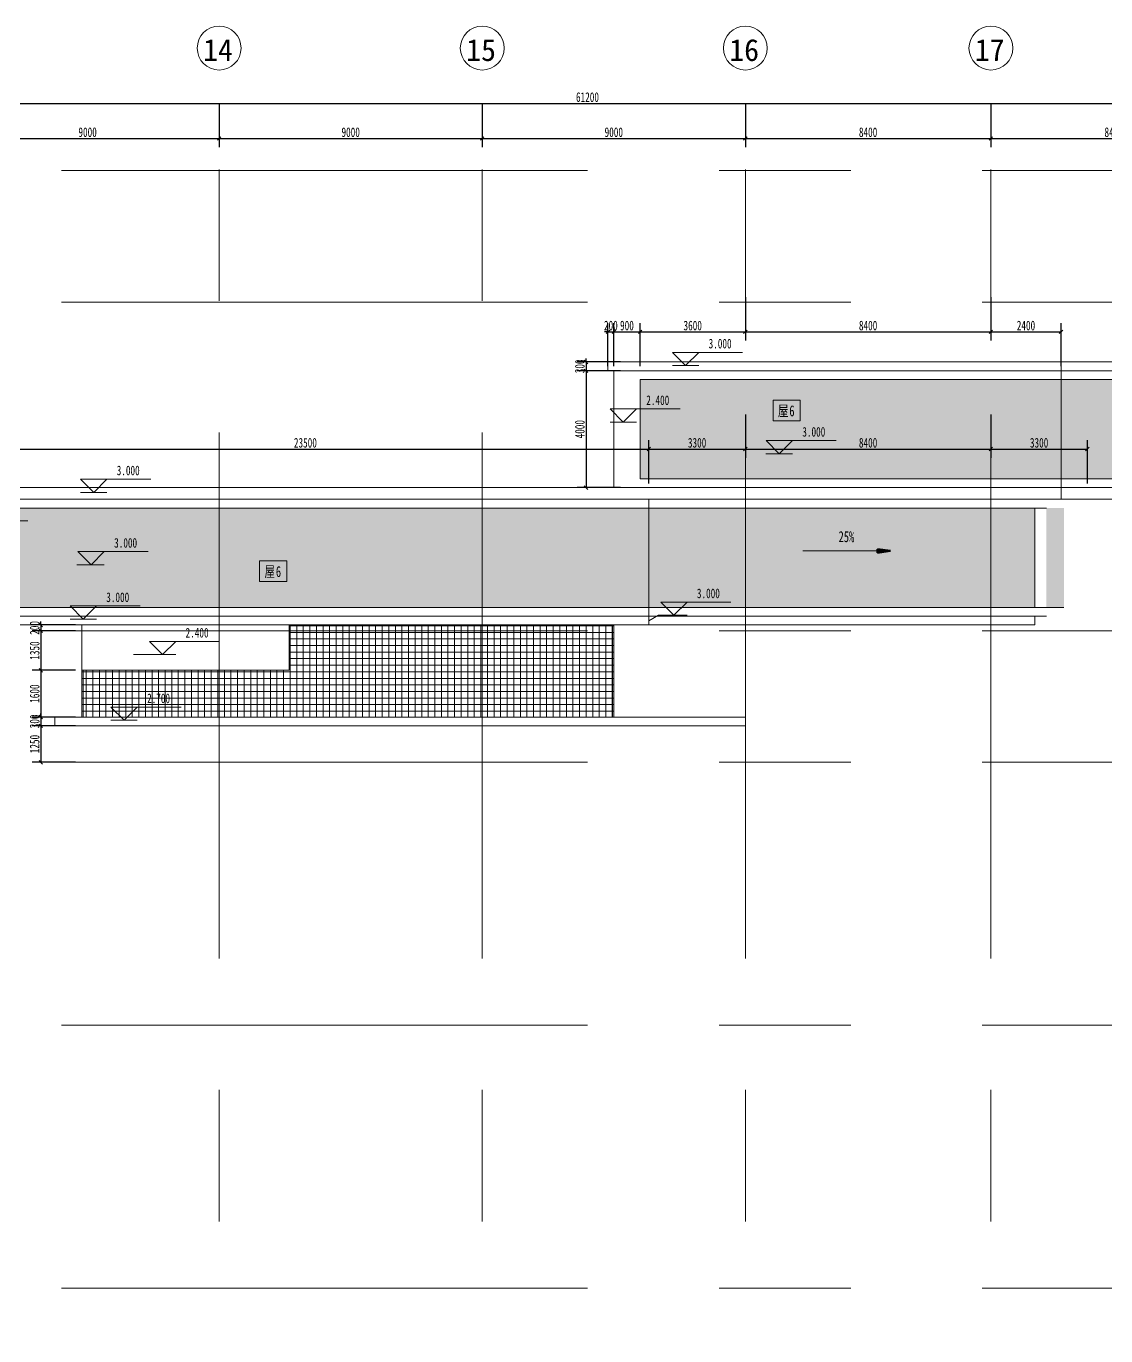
# Model space of a CAD drawing. Header units: millimetres. Extents: x 124696 to 347024, y 412631 to 564609.
# Drawn here: x 251071 to 288003, y 499725 to 544544 of the extents above; entities that cross this region are included whole.
import ezdxf

# ---------------------------------------------------------------- set-up
doc = ezdxf.new("R2010")
doc.units = ezdxf.units.MM
doc.header["$LTSCALE"] = 1500
doc.header["$MEASUREMENT"] = 0
doc.linetypes.add('二层平面图$0$轴网线_12_3_3_3 mm', pattern=[21, 12, -3, 3, -3])
doc.layers.add('0-建筑底图', color=7, linetype='Continuous')
for name, color, linetype, lineweight in [('二层平面图$0$A-ANNO-AXIS-TEXT', 7, 'Continuous', 15), ('二层平面图$0$A-ANNO-IDEN-LEVL', 3, 'Continuous', 15), ('二层平面图$0$A-DRAN-NOTE', 245, 'Continuous', 15), ('二层平面图$0$A-DRAN-NOTE-1', 245, 'Continuous', 50), ('二层平面图$0$A-LINE', 7, 'Continuous', 9), ('二层平面图$0$A-WALL', 7, 'Continuous', 9), ('二层平面图$0$A-WALL-CURT-PANEL', 8, 'Continuous', 9), ('二层平面图$0$A-WALL-CURT-PANEL-2', 7, 'Continuous', 9), ('二层平面图$0$A-WALL-CURT-STILE-2', 7, 'Continuous', 9), ('二层平面图$0$ANNO-DIMS', 3, 'Continuous', 15), ('二层平面图$0$ANNO-DOTE-1', 10, '二层平面图$0$轴网线_12_3_3_3 mm', 15), ('二层平面图$0$ANNO-TEXT', 7, 'Continuous', 15), ('二层平面图$0$ANNO-TEXT-1', 1, 'Continuous', 15), ('二层平面图$0$FLOR-3', 9, 'Continuous', 9), ('二层平面图$0$FLOR-PATT', 99, 'Continuous', 9), ('二层平面图$0$M-GRUD-RETN', 7, 'Continuous', 9)]:
    doc.layers.add(name, color=color, linetype=linetype, lineweight=lineweight)
doc.styles.add('二层平面图$0$黑体', font='simhei.ttf', dxfattribs={"width": 0.7, "height": 375})
doc.styles.add('二层平面图$0$黑体_3', font='simhei.ttf', dxfattribs={"height": 750})
doc.styles.add('二层平面图$0$黑体_5', font='simhei.ttf', dxfattribs={"width": 0.7, "height": 330})
doc.dimstyles.new('二层平面图$0$直线_2_2mm_黑体_引线_文字在上', dxfattribs={"dimscale": 304.8, "dimtxt": 412.811453, "dimasz": 0.393701, "dimexe": 0.984252, "dimexo": 0.0625, "dimgap": 0.147638, "dimtad": 1, "dimdec": 0, "dimzin": 0, "dimdsep": 46, "dimtxsty": '二层平面图$0$黑体_5', "dimblk1": '二层平面图$0$_Oblique', "dimblk2": '二层平面图$0$_Oblique', "dimsah": 1, "dimcen": 0.09, "dimazin": 0, "dimtfac": 1, "dimtdec": 4, "dimtix": 1, "dimtmove": 0, "dimatfit": 3, "dimfxl": 3.937008, "dimfxlon": 1, "dimtvp": 1, "dimtolj": 1, "dimtzin": 0, "dimarcsym": 2})
doc.dimstyles.new('二层平面图$0$直线_2_2mm_黑体_引线_文字在上_3', dxfattribs={"dimscale": 304.8, "dimtxt": 412.811453, "dimasz": 0.393701, "dimexe": 0.984252, "dimexo": 0.0625, "dimgap": 0.147638, "dimtad": 1, "dimdec": 0, "dimzin": 0, "dimdsep": 46, "dimtxsty": '二层平面图$0$黑体_5', "dimblk1": '二层平面图$0$_Oblique', "dimblk2": '二层平面图$0$_Oblique', "dimsah": 1, "dimcen": 0.09, "dimazin": 0, "dimtfac": 1, "dimtdec": 4, "dimtix": 1, "dimtmove": 0, "dimatfit": 3, "dimfxl": 3.937008, "dimfxlon": 1, "dimtvp": 1, "dimtolj": 1, "dimtzin": 0, "dimarcsym": 2})
pattern_1 = [(0, (0, 0), (0, 225), []), (90, (0, 0), (-225, 1e-14), [])]
pattern_2 = [(90, (0, 0), (-159.099, 159.099), [42.187, -276.011]), (45, (0, 0), (-159.09903, 159.09903), [42.188, -182.813]), (135, (0, 0), (-159.09903, -159.09903), [42.188, -182.813])]

# ---------------------------------------------------------------- blocks, each defined once
blk = doc.blocks.new('二层平面图$0$系统嵌板 - 金属格栅-12298799-104-2F')
at = {"layer": '二层平面图$0$A-WALL-CURT-PANEL'}
h = blk.add_hatch(dxfattribs=at)
h.set_pattern_fill('FP_130', color=256, style=0, pattern_type=2)
h.set_pattern_definition(pattern_1)
h.paths.add_polyline_path([(117400, 64550), (126000, 64550), (126000, 67700), (114900, 67700), (114900, 66150), (107800, 66150), (107800, 64550), (117380, 64550)])
h = blk.add_hatch(dxfattribs=at)
h.set_pattern_fill('FP_130', color=256, style=0, pattern_type=2)
h.set_pattern_definition(pattern_1)
h.paths.add_polyline_path([(117400, 64550), (126000, 64550), (126000, 67700), (114900, 67700), (114900, 66150), (107800, 66150), (107800, 64550), (117380, 64550)])
at = {"layer": '二层平面图$0$A-WALL-CURT-PANEL-2'}
for p, q in [((126000, 64550), (126000, 67700)), ((107800, 66150), (107800, 64550))]:
    blk.add_line(p, q, dxfattribs=at)
blk = doc.blocks.new('二层平面图$0$矩形竖梃 - 8 x 50 mm 蜂窝铝板幕墙开缝-12082149-104-2F')
at = {"layer": '二层平面图$0$A-WALL-CURT-STILE-2'}
for p, q in [((125950, 66800), (125950, 67700)), ((126000, 67700), (126000, 66800))]:
    blk.add_line(p, q, dxfattribs=at)
blk = doc.blocks.new('二层平面图$0$矩形竖梃 - 8 x 50 mm 蜂窝铝板幕墙开缝-V668-104-2F')
at = {"layer": '二层平面图$0$A-WALL-CURT-STILE-2'}
for p, q in [((125950, 64550), (125950, 65675)), ((126000, 65675), (126000, 64550))]:
    blk.add_line(p, q, dxfattribs=at)
blk = doc.blocks.new('二层平面图$0$矩形竖梃 - 8 x 50 mm 蜂窝铝板幕墙开缝-V669-104-2F')
at = {"layer": '二层平面图$0$A-WALL-CURT-STILE-2'}
for p, q in [((125950, 65675), (125950, 66800)), ((126000, 66800), (126000, 65675))]:
    blk.add_line(p, q, dxfattribs=at)
blk = doc.blocks.new('二层平面图$0$矩形竖梃 - 8 x 50 mm 蜂窝铝板幕墙开缝-12082491-104-2F')
at = {"layer": '二层平面图$0$A-WALL-CURT-STILE-2'}
for p, q in [((107800, 65675), (107800, 66150)), ((107850, 66150), (107850, 65675))]:
    blk.add_line(p, q, dxfattribs=at)
blk = doc.blocks.new('二层平面图$0$矩形竖梃 - 8 x 50 mm 蜂窝铝板幕墙开缝-V670-104-2F')
at = {"layer": '二层平面图$0$A-WALL-CURT-STILE-2'}
for p, q in [((107800, 64550), (107800, 65675)), ((107850, 65675), (107850, 64550))]:
    blk.add_line(p, q, dxfattribs=at)
blk = doc.blocks.new('二层平面图$0$轴网 - 10mm圆_主轴号-315064-104-2F')
at = {"layer": '二层平面图$0$A-ANNO-AXIS-TEXT'}
blk.add_circle((0, 0), 5, dxfattribs=at)
blk = doc.blocks.new('二层平面图$0$_Oblique')
at = {"color": 0, "linetype": 'ByBlock', "lineweight": -2}
blk.add_line((-0.5, -0.5), (0.5, 0.5), dxfattribs=at)
blk = doc.blocks.new('*D2314')
at = {"layer": '二层平面图$0$ANNO-DIMS', "color": 0, "lineweight": -2, "transparency": 16777216}
for p, q in [((103700, 72542), (103700, 74022)), ((127200, 72542), (127200, 74022)), ((103700, 73722), (127200, 73722))]:
    blk.add_line(p, q, dxfattribs=at)
at = {"layer": '二层平面图$0$ANNO-DIMS', "color": 0, "lineweight": -2, "transparency": 16777216, "xscale": 120, "yscale": 120, "zscale": 120, "rotation": 180}
blk.add_blockref('二层平面图$0$_Oblique', (103700, 73722), dxfattribs=at)
at = {"layer": '二层平面图$0$ANNO-DIMS', "color": 0, "lineweight": -2, "transparency": 16777216, "xscale": 120, "yscale": 120, "zscale": 120}
blk.add_blockref('二层平面图$0$_Oblique', (127200, 73722), dxfattribs=at)
at = {"layer": '二层平面图$0$ANNO-DIMS', "color": 0, "transparency": 16777216, "insert": (115450, 73934), "char_height": 330, "width": 1008.03, "attachment_point": 5, "style": '二层平面图$0$黑体_5'}
blk.add_mtext('\\A1;23500', dxfattribs=at)
blk = doc.blocks.new('*D2315')
at = {"layer": '二层平面图$0$ANNO-DIMS', "color": 0, "lineweight": -2, "transparency": 16777216}
for p, q in [((130500, 74903), (130500, 73422)), ((127200, 72542), (127200, 74022)), ((127200, 73722), (130500, 73722))]:
    blk.add_line(p, q, dxfattribs=at)
at = {"layer": '二层平面图$0$ANNO-DIMS', "color": 0, "lineweight": -2, "transparency": 16777216, "xscale": 120, "yscale": 120, "zscale": 120, "rotation": 180}
blk.add_blockref('二层平面图$0$_Oblique', (127200, 73722), dxfattribs=at)
at = {"layer": '二层平面图$0$ANNO-DIMS', "color": 0, "lineweight": -2, "transparency": 16777216, "xscale": 120, "yscale": 120, "zscale": 120}
blk.add_blockref('二层平面图$0$_Oblique', (130500, 73722), dxfattribs=at)
at = {"layer": '二层平面图$0$ANNO-DIMS', "color": 0, "transparency": 16777216, "insert": (128850, 73934), "char_height": 330, "width": 806.42, "attachment_point": 5, "style": '二层平面图$0$黑体_5'}
blk.add_mtext('\\A1;3300', dxfattribs=at)
blk = doc.blocks.new('*D2322')
at = {"layer": '二层平面图$0$ANNO-DIMS', "color": 0, "lineweight": -2, "transparency": 16777216}
for p, q in [((130500, 74903), (130500, 73422)), ((138900, 74903), (138900, 73422)), ((130500, 73722), (138900, 73722))]:
    blk.add_line(p, q, dxfattribs=at)
at = {"layer": '二层平面图$0$ANNO-DIMS', "color": 0, "lineweight": -2, "transparency": 16777216, "xscale": 120, "yscale": 120, "zscale": 120, "rotation": 180}
blk.add_blockref('二层平面图$0$_Oblique', (130500, 73722), dxfattribs=at)
at = {"layer": '二层平面图$0$ANNO-DIMS', "color": 0, "lineweight": -2, "transparency": 16777216, "xscale": 120, "yscale": 120, "zscale": 120}
blk.add_blockref('二层平面图$0$_Oblique', (138900, 73722), dxfattribs=at)
at = {"layer": '二层平面图$0$ANNO-DIMS', "color": 0, "transparency": 16777216, "insert": (134700, 73934), "char_height": 330, "width": 806.42, "attachment_point": 5, "style": '二层平面图$0$黑体_5'}
blk.add_mtext('\\A1;8400', dxfattribs=at)
blk = doc.blocks.new('*D2323')
at = {"layer": '二层平面图$0$ANNO-DIMS', "color": 0, "lineweight": -2, "transparency": 16777216}
for p, q in [((138900, 74903), (138900, 73422)), ((142200, 72542), (142200, 74022)), ((138900, 73722), (142200, 73722))]:
    blk.add_line(p, q, dxfattribs=at)
at = {"layer": '二层平面图$0$ANNO-DIMS', "color": 0, "lineweight": -2, "transparency": 16777216, "xscale": 120, "yscale": 120, "zscale": 120, "rotation": 180}
blk.add_blockref('二层平面图$0$_Oblique', (138900, 73722), dxfattribs=at)
at = {"layer": '二层平面图$0$ANNO-DIMS', "color": 0, "lineweight": -2, "transparency": 16777216, "xscale": 120, "yscale": 120, "zscale": 120}
blk.add_blockref('二层平面图$0$_Oblique', (142200, 73722), dxfattribs=at)
at = {"layer": '二层平面图$0$ANNO-DIMS', "color": 0, "transparency": 16777216, "insert": (140550, 73934), "char_height": 330, "width": 806.42, "attachment_point": 5, "style": '二层平面图$0$黑体_5'}
blk.add_mtext('\\A1;3300', dxfattribs=at)
blk = doc.blocks.new('*D2324')
at = {"layer": '二层平面图$0$ANNO-DIMS', "color": 0, "lineweight": -2, "transparency": 16777216}
for p, q in [((125800, 76553), (125800, 78034)), ((126000, 76553), (126000, 78034)), ((125800, 77734), (125680, 77734)), ((125800, 77734), (126000, 77734)), ((126000, 77734), (126120, 77734))]:
    blk.add_line(p, q, dxfattribs=at)
at = {"layer": '二层平面图$0$ANNO-DIMS', "color": 0, "lineweight": -2, "transparency": 16777216, "xscale": 120, "yscale": 120, "zscale": 120}
blk.add_blockref('二层平面图$0$_Oblique', (125800, 77734), dxfattribs=at)
at = {"layer": '二层平面图$0$ANNO-DIMS', "color": 0, "lineweight": -2, "transparency": 16777216, "xscale": 120, "yscale": 120, "zscale": 120, "rotation": 180}
blk.add_blockref('二层平面图$0$_Oblique', (126000, 77734), dxfattribs=at)
at = {"layer": '二层平面图$0$ANNO-DIMS', "color": 0, "transparency": 16777216, "insert": (125900, 77946), "char_height": 330, "width": 604.82, "attachment_point": 5, "style": '二层平面图$0$黑体_5'}
blk.add_mtext('\\A1;200', dxfattribs=at)
blk = doc.blocks.new('*D2325')
at = {"layer": '二层平面图$0$ANNO-DIMS', "color": 0, "lineweight": -2, "transparency": 16777216}
for p, q in [((126000, 76553), (126000, 78034)), ((126900, 76553), (126900, 78034)), ((126000, 77734), (126900, 77734))]:
    blk.add_line(p, q, dxfattribs=at)
at = {"layer": '二层平面图$0$ANNO-DIMS', "color": 0, "lineweight": -2, "transparency": 16777216, "xscale": 120, "yscale": 120, "zscale": 120, "rotation": 180}
blk.add_blockref('二层平面图$0$_Oblique', (126000, 77734), dxfattribs=at)
at = {"layer": '二层平面图$0$ANNO-DIMS', "color": 0, "lineweight": -2, "transparency": 16777216, "xscale": 120, "yscale": 120, "zscale": 120}
blk.add_blockref('二层平面图$0$_Oblique', (126900, 77734), dxfattribs=at)
at = {"layer": '二层平面图$0$ANNO-DIMS', "color": 0, "transparency": 16777216, "insert": (126450, 77946), "char_height": 330, "width": 604.82, "attachment_point": 5, "style": '二层平面图$0$黑体_5'}
blk.add_mtext('\\A1;900', dxfattribs=at)
blk = doc.blocks.new('*D2326')
at = {"layer": '二层平面图$0$ANNO-DIMS', "color": 0, "lineweight": -2, "transparency": 16777216}
for p, q in [((130500, 78915), (130500, 77434)), ((126900, 76553), (126900, 78034)), ((126900, 77734), (130500, 77734))]:
    blk.add_line(p, q, dxfattribs=at)
at = {"layer": '二层平面图$0$ANNO-DIMS', "color": 0, "lineweight": -2, "transparency": 16777216, "xscale": 120, "yscale": 120, "zscale": 120, "rotation": 180}
blk.add_blockref('二层平面图$0$_Oblique', (126900, 77734), dxfattribs=at)
at = {"layer": '二层平面图$0$ANNO-DIMS', "color": 0, "lineweight": -2, "transparency": 16777216, "xscale": 120, "yscale": 120, "zscale": 120}
blk.add_blockref('二层平面图$0$_Oblique', (130500, 77734), dxfattribs=at)
at = {"layer": '二层平面图$0$ANNO-DIMS', "color": 0, "transparency": 16777216, "insert": (128700, 77946), "char_height": 330, "width": 806.42, "attachment_point": 5, "style": '二层平面图$0$黑体_5'}
blk.add_mtext('\\A1;3600', dxfattribs=at)
blk = doc.blocks.new('*D2327')
at = {"layer": '二层平面图$0$ANNO-DIMS', "color": 0, "lineweight": -2, "transparency": 16777216}
for p, q in [((130500, 78915), (130500, 77434)), ((138900, 78915), (138900, 77434)), ((130500, 77734), (138900, 77734))]:
    blk.add_line(p, q, dxfattribs=at)
at = {"layer": '二层平面图$0$ANNO-DIMS', "color": 0, "lineweight": -2, "transparency": 16777216, "xscale": 120, "yscale": 120, "zscale": 120, "rotation": 180}
blk.add_blockref('二层平面图$0$_Oblique', (130500, 77734), dxfattribs=at)
at = {"layer": '二层平面图$0$ANNO-DIMS', "color": 0, "lineweight": -2, "transparency": 16777216, "xscale": 120, "yscale": 120, "zscale": 120}
blk.add_blockref('二层平面图$0$_Oblique', (138900, 77734), dxfattribs=at)
at = {"layer": '二层平面图$0$ANNO-DIMS', "color": 0, "transparency": 16777216, "insert": (134700, 77946), "char_height": 330, "width": 806.42, "attachment_point": 5, "style": '二层平面图$0$黑体_5'}
blk.add_mtext('\\A1;8400', dxfattribs=at)
blk = doc.blocks.new('*D2328')
at = {"layer": '二层平面图$0$ANNO-DIMS', "color": 0, "lineweight": -2, "transparency": 16777216}
for p, q in [((138900, 78915), (138900, 77434)), ((141300, 76553), (141300, 78034)), ((138900, 77734), (141300, 77734))]:
    blk.add_line(p, q, dxfattribs=at)
at = {"layer": '二层平面图$0$ANNO-DIMS', "color": 0, "lineweight": -2, "transparency": 16777216, "xscale": 120, "yscale": 120, "zscale": 120, "rotation": 180}
blk.add_blockref('二层平面图$0$_Oblique', (138900, 77734), dxfattribs=at)
at = {"layer": '二层平面图$0$ANNO-DIMS', "color": 0, "lineweight": -2, "transparency": 16777216, "xscale": 120, "yscale": 120, "zscale": 120}
blk.add_blockref('二层平面图$0$_Oblique', (141300, 77734), dxfattribs=at)
at = {"layer": '二层平面图$0$ANNO-DIMS', "color": 0, "transparency": 16777216, "insert": (140100, 77946), "char_height": 330, "width": 806.42, "attachment_point": 5, "style": '二层平面图$0$黑体_5'}
blk.add_mtext('\\A1;2400', dxfattribs=at)
blk = doc.blocks.new('二层平面图$0$高程点 - 高程点符号-322107-104-2F')
at = {"layer": '二层平面图$0$A-ANNO-IDEN-LEVL'}
for p, q in [((-3, 3), (-13, 3)), ((-3, 3), (3, 3)), ((0, 0), (-3, 3)), ((0, 0), (3, 3)), ((-3, 0), (2.99, 0))]:
    blk.add_line(p, q, dxfattribs=at)
blk = doc.blocks.new('*D2680')
at = {"layer": '二层平面图$0$ANNO-DIMS', "color": 0, "lineweight": -2, "transparency": 16777216}
for p, q in [((103500, 85531), (103500, 84050)), ((112500, 85531), (112500, 84050)), ((103500, 84350), (112500, 84350))]:
    blk.add_line(p, q, dxfattribs=at)
at = {"layer": '二层平面图$0$ANNO-DIMS', "color": 0, "lineweight": -2, "transparency": 16777216, "xscale": 120, "yscale": 120, "zscale": 120, "rotation": 180}
blk.add_blockref('二层平面图$0$_Oblique', (103500, 84350), dxfattribs=at)
at = {"layer": '二层平面图$0$ANNO-DIMS', "color": 0, "lineweight": -2, "transparency": 16777216, "xscale": 120, "yscale": 120, "zscale": 120}
blk.add_blockref('二层平面图$0$_Oblique', (112500, 84350), dxfattribs=at)
at = {"layer": '二层平面图$0$ANNO-DIMS', "color": 0, "transparency": 16777216, "insert": (108000, 84562), "char_height": 330, "width": 806.42, "attachment_point": 5, "style": '二层平面图$0$黑体_5'}
blk.add_mtext('\\A1;9000', dxfattribs=at)
blk = doc.blocks.new('*D2681')
at = {"layer": '二层平面图$0$ANNO-DIMS', "color": 0, "lineweight": -2, "transparency": 16777216}
for p, q in [((112500, 85531), (112500, 84050)), ((121500, 85531), (121500, 84050)), ((112500, 84350), (121500, 84350))]:
    blk.add_line(p, q, dxfattribs=at)
at = {"layer": '二层平面图$0$ANNO-DIMS', "color": 0, "lineweight": -2, "transparency": 16777216, "xscale": 120, "yscale": 120, "zscale": 120, "rotation": 180}
blk.add_blockref('二层平面图$0$_Oblique', (112500, 84350), dxfattribs=at)
at = {"layer": '二层平面图$0$ANNO-DIMS', "color": 0, "lineweight": -2, "transparency": 16777216, "xscale": 120, "yscale": 120, "zscale": 120}
blk.add_blockref('二层平面图$0$_Oblique', (121500, 84350), dxfattribs=at)
at = {"layer": '二层平面图$0$ANNO-DIMS', "color": 0, "transparency": 16777216, "insert": (117000, 84562), "char_height": 330, "width": 806.42, "attachment_point": 5, "style": '二层平面图$0$黑体_5'}
blk.add_mtext('\\A1;9000', dxfattribs=at)
blk = doc.blocks.new('*D2682')
at = {"layer": '二层平面图$0$ANNO-DIMS', "color": 0, "lineweight": -2, "transparency": 16777216}
for p, q in [((121500, 85531), (121500, 84050)), ((130500, 85531), (130500, 84050)), ((121500, 84350), (130500, 84350))]:
    blk.add_line(p, q, dxfattribs=at)
at = {"layer": '二层平面图$0$ANNO-DIMS', "color": 0, "lineweight": -2, "transparency": 16777216, "xscale": 120, "yscale": 120, "zscale": 120, "rotation": 180}
blk.add_blockref('二层平面图$0$_Oblique', (121500, 84350), dxfattribs=at)
at = {"layer": '二层平面图$0$ANNO-DIMS', "color": 0, "lineweight": -2, "transparency": 16777216, "xscale": 120, "yscale": 120, "zscale": 120}
blk.add_blockref('二层平面图$0$_Oblique', (130500, 84350), dxfattribs=at)
at = {"layer": '二层平面图$0$ANNO-DIMS', "color": 0, "transparency": 16777216, "insert": (126000, 84562), "char_height": 330, "width": 806.42, "attachment_point": 5, "style": '二层平面图$0$黑体_5'}
blk.add_mtext('\\A1;9000', dxfattribs=at)
blk = doc.blocks.new('*D2683')
at = {"layer": '二层平面图$0$ANNO-DIMS', "color": 0, "lineweight": -2, "transparency": 16777216}
for p, q in [((130500, 85531), (130500, 84050)), ((138900, 85531), (138900, 84050)), ((130500, 84350), (138900, 84350))]:
    blk.add_line(p, q, dxfattribs=at)
at = {"layer": '二层平面图$0$ANNO-DIMS', "color": 0, "lineweight": -2, "transparency": 16777216, "xscale": 120, "yscale": 120, "zscale": 120, "rotation": 180}
blk.add_blockref('二层平面图$0$_Oblique', (130500, 84350), dxfattribs=at)
at = {"layer": '二层平面图$0$ANNO-DIMS', "color": 0, "lineweight": -2, "transparency": 16777216, "xscale": 120, "yscale": 120, "zscale": 120}
blk.add_blockref('二层平面图$0$_Oblique', (138900, 84350), dxfattribs=at)
at = {"layer": '二层平面图$0$ANNO-DIMS', "color": 0, "transparency": 16777216, "insert": (134700, 84562), "char_height": 330, "width": 806.42, "attachment_point": 5, "style": '二层平面图$0$黑体_5'}
blk.add_mtext('\\A1;8400', dxfattribs=at)
blk = doc.blocks.new('*D2684')
at = {"layer": '二层平面图$0$ANNO-DIMS', "color": 0, "lineweight": -2, "transparency": 16777216}
for p, q in [((138900, 85531), (138900, 84050)), ((147300, 85531), (147300, 84050)), ((138900, 84350), (147300, 84350))]:
    blk.add_line(p, q, dxfattribs=at)
at = {"layer": '二层平面图$0$ANNO-DIMS', "color": 0, "lineweight": -2, "transparency": 16777216, "xscale": 120, "yscale": 120, "zscale": 120, "rotation": 180}
blk.add_blockref('二层平面图$0$_Oblique', (138900, 84350), dxfattribs=at)
at = {"layer": '二层平面图$0$ANNO-DIMS', "color": 0, "lineweight": -2, "transparency": 16777216, "xscale": 120, "yscale": 120, "zscale": 120}
blk.add_blockref('二层平面图$0$_Oblique', (147300, 84350), dxfattribs=at)
at = {"layer": '二层平面图$0$ANNO-DIMS', "color": 0, "transparency": 16777216, "insert": (143100, 84562), "char_height": 330, "width": 806.42, "attachment_point": 5, "style": '二层平面图$0$黑体_5'}
blk.add_mtext('\\A1;8400', dxfattribs=at)
blk = doc.blocks.new('*D2686')
at = {"layer": '二层平面图$0$ANNO-DIMS', "color": 0, "lineweight": -2, "transparency": 16777216}
for p, q in [((94500, 86731), (94500, 85250)), ((155700, 86731), (155700, 85250)), ((94500, 85550), (155700, 85550))]:
    blk.add_line(p, q, dxfattribs=at)
at = {"layer": '二层平面图$0$ANNO-DIMS', "color": 0, "lineweight": -2, "transparency": 16777216, "xscale": 120, "yscale": 120, "zscale": 120, "rotation": 180}
blk.add_blockref('二层平面图$0$_Oblique', (94500, 85550), dxfattribs=at)
at = {"layer": '二层平面图$0$ANNO-DIMS', "color": 0, "lineweight": -2, "transparency": 16777216, "xscale": 120, "yscale": 120, "zscale": 120}
blk.add_blockref('二层平面图$0$_Oblique', (155700, 85550), dxfattribs=at)
at = {"layer": '二层平面图$0$ANNO-DIMS', "color": 0, "transparency": 16777216, "insert": (125100, 85762), "char_height": 330, "width": 1008.03, "attachment_point": 5, "style": '二层平面图$0$黑体_5'}
blk.add_mtext('\\A1;61200', dxfattribs=at)
blk = doc.blocks.new('*D2676')
at = {"layer": '二层平面图$0$ANNO-DIMS', "color": 0, "lineweight": -2, "transparency": 16777216}
for p, q in [((107583, 67700), (106102, 67700)), ((106402, 67700), (106402, 67820)), ((106402, 67700), (106402, 67500)), ((107583, 67500), (106102, 67500)), ((106402, 67500), (106402, 67380))]:
    blk.add_line(p, q, dxfattribs=at)
at = {"layer": '二层平面图$0$ANNO-DIMS', "color": 0, "lineweight": -2, "transparency": 16777216, "xscale": 120, "yscale": 120, "zscale": 120}
for p, rotation in [((106402, 67700), 270), ((106402, 67500), 90)]:
    blk.add_blockref('二层平面图$0$_Oblique', p, dxfattribs=dict(at, rotation=rotation))
at = {"layer": '二层平面图$0$ANNO-DIMS', "color": 0, "transparency": 16777216, "insert": (106190, 67600), "char_height": 330, "width": 604.82, "attachment_point": 5, "rotation": 90, "style": '二层平面图$0$黑体_5'}
blk.add_mtext('\\A1;200', dxfattribs=at)
blk = doc.blocks.new('*D2677')
at = {"layer": '二层平面图$0$ANNO-DIMS', "color": 0, "lineweight": -2, "transparency": 16777216}
for p, q in [((107583, 67500), (106102, 67500)), ((106402, 67500), (106402, 66150)), ((107583, 66150), (106102, 66150))]:
    blk.add_line(p, q, dxfattribs=at)
at = {"layer": '二层平面图$0$ANNO-DIMS', "color": 0, "lineweight": -2, "transparency": 16777216, "xscale": 120, "yscale": 120, "zscale": 120}
for p, rotation in [((106402, 67500), 90), ((106402, 66150), 270)]:
    blk.add_blockref('二层平面图$0$_Oblique', p, dxfattribs=dict(at, rotation=rotation))
at = {"layer": '二层平面图$0$ANNO-DIMS', "color": 0, "transparency": 16777216, "insert": (106190, 66825), "char_height": 330, "width": 806.42, "attachment_point": 5, "rotation": 90, "style": '二层平面图$0$黑体_5'}
blk.add_mtext('\\A1;1350', dxfattribs=at)
blk = doc.blocks.new('*D2678')
at = {"layer": '二层平面图$0$ANNO-DIMS', "color": 0, "lineweight": -2, "transparency": 16777216}
for p, q in [((107583, 66150), (106102, 66150)), ((106402, 66150), (106402, 64550)), ((107583, 64550), (106102, 64550))]:
    blk.add_line(p, q, dxfattribs=at)
at = {"layer": '二层平面图$0$ANNO-DIMS', "color": 0, "lineweight": -2, "transparency": 16777216, "xscale": 120, "yscale": 120, "zscale": 120}
for p, rotation in [((106402, 66150), 90), ((106402, 64550), 270)]:
    blk.add_blockref('二层平面图$0$_Oblique', p, dxfattribs=dict(at, rotation=rotation))
at = {"layer": '二层平面图$0$ANNO-DIMS', "color": 0, "transparency": 16777216, "insert": (106190, 65350), "char_height": 330, "width": 806.42, "attachment_point": 5, "rotation": 90, "style": '二层平面图$0$黑体_5'}
blk.add_mtext('\\A1;1600', dxfattribs=at)
blk = doc.blocks.new('*D2719')
at = {"layer": '二层平面图$0$ANNO-DIMS', "color": 0, "lineweight": -2, "transparency": 16777216}
for p, q in [((107583, 64550), (106102, 64550)), ((106402, 64550), (106402, 64670)), ((106402, 64550), (106402, 64250)), ((107583, 64250), (106102, 64250)), ((106402, 64250), (106402, 64130))]:
    blk.add_line(p, q, dxfattribs=at)
at = {"layer": '二层平面图$0$ANNO-DIMS', "color": 0, "lineweight": -2, "transparency": 16777216, "xscale": 120, "yscale": 120, "zscale": 120}
for p, rotation in [((106402, 64550), 270), ((106402, 64250), 90)]:
    blk.add_blockref('二层平面图$0$_Oblique', p, dxfattribs=dict(at, rotation=rotation))
at = {"layer": '二层平面图$0$ANNO-DIMS', "color": 0, "transparency": 16777216, "insert": (106190, 64400), "char_height": 330, "width": 604.82, "attachment_point": 5, "rotation": 90, "style": '二层平面图$0$黑体_5'}
blk.add_mtext('\\A1;300', dxfattribs=at)
blk = doc.blocks.new('*D2720')
at = {"layer": '二层平面图$0$ANNO-DIMS', "color": 0, "lineweight": -2, "transparency": 16777216}
for p, q in [((107583, 64250), (106102, 64250)), ((106402, 64250), (106402, 63000)), ((107583, 63000), (106102, 63000))]:
    blk.add_line(p, q, dxfattribs=at)
at = {"layer": '二层平面图$0$ANNO-DIMS', "color": 0, "lineweight": -2, "transparency": 16777216, "xscale": 120, "yscale": 120, "zscale": 120}
for p, rotation in [((106402, 64250), 90), ((106402, 63000), 270)]:
    blk.add_blockref('二层平面图$0$_Oblique', p, dxfattribs=dict(at, rotation=rotation))
at = {"layer": '二层平面图$0$ANNO-DIMS', "color": 0, "transparency": 16777216, "insert": (106190, 63625), "char_height": 330, "width": 806.42, "attachment_point": 5, "rotation": 90, "style": '二层平面图$0$黑体_5'}
blk.add_mtext('\\A1;1250', dxfattribs=at)
blk = doc.blocks.new('*D2721')
at = {"layer": '二层平面图$0$ANNO-DIMS', "color": 0, "lineweight": -2, "transparency": 16777216}
for p, q in [((126231, 76700), (124751, 76700)), ((125051, 76700), (125051, 76820)), ((125051, 76700), (125051, 76400)), ((126231, 76400), (124751, 76400)), ((125051, 76400), (125051, 76280))]:
    blk.add_line(p, q, dxfattribs=at)
at = {"layer": '二层平面图$0$ANNO-DIMS', "color": 0, "lineweight": -2, "transparency": 16777216, "xscale": 120, "yscale": 120, "zscale": 120}
for p, rotation in [((125051, 76700), 270), ((125051, 76400), 90)]:
    blk.add_blockref('二层平面图$0$_Oblique', p, dxfattribs=dict(at, rotation=rotation))
at = {"layer": '二层平面图$0$ANNO-DIMS', "color": 0, "transparency": 16777216, "insert": (124839, 76550), "char_height": 330, "width": 604.82, "attachment_point": 5, "rotation": 90, "style": '二层平面图$0$黑体_5'}
blk.add_mtext('\\A1;300', dxfattribs=at)
blk = doc.blocks.new('*D2722')
at = {"layer": '二层平面图$0$ANNO-DIMS', "color": 0, "lineweight": -2, "transparency": 16777216}
for p, q in [((126231, 76400), (124751, 76400)), ((125051, 76400), (125051, 72400)), ((126231, 72400), (124751, 72400))]:
    blk.add_line(p, q, dxfattribs=at)
at = {"layer": '二层平面图$0$ANNO-DIMS', "color": 0, "lineweight": -2, "transparency": 16777216, "xscale": 120, "yscale": 120, "zscale": 120}
for p, rotation in [((125051, 76400), 90), ((125051, 72400), 270)]:
    blk.add_blockref('二层平面图$0$_Oblique', p, dxfattribs=dict(at, rotation=rotation))
at = {"layer": '二层平面图$0$ANNO-DIMS', "color": 0, "transparency": 16777216, "insert": (124839, 74400), "char_height": 330, "width": 806.42, "attachment_point": 5, "rotation": 90, "style": '二层平面图$0$黑体_5'}
blk.add_mtext('\\A1;4000', dxfattribs=at)
blk = doc.blocks.new('二层平面图')
at = {"layer": '二层平面图$0$A-DRAN-NOTE-1'}
blk.add_hatch(color=8, dxfattribs=at).paths.add_polyline_path([(135471.4, 70232.9), (135021.4, 70292.1), (135021.4, 70173.6)])
at = {"layer": '二层平面图$0$FLOR-PATT'}
h = blk.add_hatch(dxfattribs=at)
h.set_pattern_fill('FP_72', color=8, style=0, pattern_type=2)
h.set_pattern_definition(pattern_2)
h.paths.add_polyline_path([(141300, 72700), (141300, 76100), (126900, 76100), (126900, 72700), (135598.6, 72700)])
h = blk.add_hatch(dxfattribs=at)
h.set_pattern_fill('FP_131', color=8, style=0, pattern_type=2)
h.set_pattern_definition([(90, (7629.41, 0), (-154.349, 159.099), [42.187, -276.011]), (45.868, (7629.41, 0), (-154.34837, 159.0998), [41.562, -180.104]), (134.132, (7629.41, 0), (-154.34837, -159.0998), [41.562, -180.104])])
h.paths.add_polyline_path([(155500, 72700), (155500, 76100), (141300, 76100), (141300, 72700), (154900, 72700)])
h = blk.add_hatch(dxfattribs=at)
h.set_pattern_fill('FP_72', color=8, style=0, pattern_type=2)
h.set_pattern_definition(pattern_2)
h.paths.add_polyline_path([(119031.2, 68300), (127200, 68300), (127200, 71700), (104300, 71700), (104300, 68300), (113508.8, 68300)])
h = blk.add_hatch(dxfattribs=at)
h.set_pattern_fill('FP_132', color=8, style=0, pattern_type=2)
h.set_pattern_definition([(90, (6800, 0), (-154.349, 159.099), [42.187, -276.011]), (45.868, (6800, 0), (-154.34837, 159.0998), [41.562, -180.104]), (134.132, (6800, 0), (-154.34837, -159.0998), [41.562, -180.104])])
h.paths.add_polyline_path([(135598.6, 68300), (140400, 68300), (140400, 71700), (127200, 71700), (127200, 68300), (130076.1, 68300)])
h.paths.add_polyline_path([(141400, 68300), (141400, 71700), (140800, 71700), (140800, 68300)])
at = {"layer": '二层平面图$0$A-ANNO-IDEN-LEVL', "color": 8}
for p, q in [((128109.9, 76580.5), (128236.1, 76580.5)), ((128236.1, 76580.5), (128456.8, 76580.5)), ((126198.2, 74643.5), (126264.7, 74643.5)), ((126264.7, 74643.5), (126325.1, 74643.5)), ((131197, 73561.5), (131456.9, 73561.5)), ((131456.9, 73561.5), (131662.4, 73561.5)), ((107864.6, 72239.2), (108072.5, 72239.2)), ((108072.5, 72239.2), (108208.3, 72239.2)), ((107632.8, 69761.1), (107928.6, 69761.1)), ((107928.6, 69761.1), (108120.4, 69761.1)), ((107489, 67900.5), (107648.9, 67900.5)), ((107648.9, 67900.5), (107850.4, 67900.5)), ((127200, 67844.5), (127526.6, 68033)), ((127526.6, 68033), (128055.6, 68033)), ((109566.9, 66686.2), (110140.1, 66686.2)), ((110140.1, 66686.2), (110565.4, 66686.2)), ((108902.7, 64440.5), (109041.8, 64440.5)), ((109041.8, 64440.5), (109247.3, 64440.5))]:
    blk.add_line(p, q, dxfattribs=at)
at = {"layer": '二层平面图$0$A-DRAN-NOTE', "color": 8}
blk.add_line((132471.4, 70232.9), (135471.4, 70232.9), dxfattribs=at)
at = {"layer": '二层平面图$0$A-DRAN-NOTE-1', "color": 8}
for p, q in [((135471.4, 70232.9), (135021.4, 70292.1)), ((135021.4, 70292.1), (135021.4, 70173.6)), ((135021.4, 70173.6), (135471.4, 70232.9))]:
    blk.add_line(p, q, dxfattribs=at)
at = {"layer": '二层平面图$0$A-LINE', "color": 8}
for p, q in [((125800, 76700), (154500, 76700)), ((125800, 76400), (125800, 76700)), ((154900, 76400), (125800, 76400)), ((126000, 72400), (126000, 76400)), ((126900, 72700), (126900, 76100)), ((126900, 76100), (155500, 76100)), ((155500, 72700), (126900, 72700)), ((103500, 72400), (154900, 72400)), ((154500, 72000), (103500, 72000)), ((104300, 71700), (140800, 71700)), ((140400, 68300), (140400, 71700)), ((141400, 68300), (104300, 68300)), ((103500, 68000), (140800, 68000)), ((140400, 67700), (103500, 67700)), ((107800, 67700), (107800, 66150)), ((114900, 66150), (114900, 67700)), ((140400, 67700), (140400, 68000)), ((107800, 66150), (114900, 66150)), ((106875, 64550), (130500, 64550)), ((106875, 64550), (106875, 64250)), ((130500, 64550), (130500, 64250)), ((130500, 64250), (106875, 64250))]:
    blk.add_line(p, q, dxfattribs=at)
at = {"layer": '二层平面图$0$A-WALL', "color": 8}
blk.add_line((141300, 72000), (141300, 72400), dxfattribs=at)
at = {"layer": '二层平面图$0$ANNO-DOTE-1', "color": 8}
for p, q in [((112500, -6710.3), (112500, 86692)), ((121500, -6710.3), (121500, 86692)), ((130500, -6710.3), (130500, 86692)), ((138900, -6710.3), (138900, 86692)), ((-18896.2, 83250), (161528.2, 83250)), ((-18896.2, 78750), (161528.2, 78750)), ((-18896.2, 72400), (161528.2, 72400)), ((-18896.2, 67500), (161528.2, 67500)), ((-18896.2, 63000), (161528.2, 63000)), ((-18896.2, 54000), (161528.2, 54000)), ((-18896.2, 45000), (161528.2, 45000))]:
    blk.add_line(p, q, dxfattribs=at)
at = {"layer": '二层平面图$0$ANNO-TEXT-1', "color": 8, "flags": 128}
for points in [[(131448.5, 75396.9), (132373.9, 75396.9), (132373.9, 74682.9), (131448.5, 74682.9)], [(113885, 69896.9), (114810.4, 69896.9), (114810.4, 69182.9), (113885, 69182.9)]]:
    blk.add_lwpolyline(points, close=True, dxfattribs=at)
at = {"layer": '二层平面图$0$FLOR-3', "color": 8}
for p, q in [((141300, 72400), (141300, 76400)), ((127200, 68000), (127200, 72000))]:
    blk.add_line(p, q, dxfattribs=at)
at = {"layer": '二层平面图$0$M-GRUD-RETN', "color": 8}
for p, q in [((141300, 76400), (141300, 76700)), ((127200, 67700), (127200, 68000))]:
    blk.add_line(p, q, dxfattribs=at)
at = {"layer": '二层平面图$0$A-ANNO-AXIS-TEXT', "color": 8, "xscale": 149.9999999999999, "yscale": 149.9999999999999, "zscale": 149.9999999999999}
for p in [(112500, 87442), (121500, 87442), (130500, 87442), (138900, 87442)]:
    blk.add_blockref('二层平面图$0$轴网 - 10mm圆_主轴号-315064-104-2F', p, dxfattribs=at)
at = {"layer": '二层平面图$0$A-ANNO-IDEN-LEVL', "color": 8, "extrusion": (0, 0, -1), "xscale": 149.9999999999999, "yscale": 149.9999999999999, "zscale": 149.9999999999999}
for p in [(-128456.8, 76580.5), (-126325.1, 74643.5), (-131662.4, 73561.5), (-108208.3, 72239.2), (-104003.6, 70816.3), (-108120.4, 69761.1), (-107850.4, 67900.5), (-128055.6, 68033), (-110565.4, 66686.2), (-109247.3, 64440.5)]:
    blk.add_blockref('二层平面图$0$高程点 - 高程点符号-322107-104-2F', p, dxfattribs=at)
at = {"layer": '二层平面图$0$A-WALL-CURT-PANEL-2', "color": 8}
blk.add_blockref('二层平面图$0$系统嵌板 - 金属格栅-12298799-104-2F', (0, 0), dxfattribs=at)
at = {"layer": '二层平面图$0$A-WALL-CURT-STILE-2', "color": 8}
for name in ['二层平面图$0$矩形竖梃 - 8 x 50 mm 蜂窝铝板幕墙开缝-12082149-104-2F', '二层平面图$0$矩形竖梃 - 8 x 50 mm 蜂窝铝板幕墙开缝-V669-104-2F', '二层平面图$0$矩形竖梃 - 8 x 50 mm 蜂窝铝板幕墙开缝-12082491-104-2F', '二层平面图$0$矩形竖梃 - 8 x 50 mm 蜂窝铝板幕墙开缝-V670-104-2F', '二层平面图$0$矩形竖梃 - 8 x 50 mm 蜂窝铝板幕墙开缝-V668-104-2F']:
    blk.add_blockref(name, (0, 0), dxfattribs=at)
at = {"layer": '二层平面图$0$A-ANNO-AXIS-TEXT', "color": 8, "char_height": 750, "width": 1322.784, "attachment_point": 1, "style": '二层平面图$0$黑体_3'}
for s, insert in [('14', (111949.7, 87751.3)), ('15', (120949.7, 87751.3)), ('16', (129949.7, 87751.3)), ('17', (138349.7, 87751.3))]:
    blk.add_mtext(s, dxfattribs=dict(at, insert=insert))
at = {"layer": '二层平面图$0$A-ANNO-IDEN-LEVL', "color": 8, "char_height": 330, "width": 990.683, "attachment_point": 1, "line_spacing_factor": 0.872751, "style": '二层平面图$0$黑体_5'}
for s, insert in [('3.000', (129244.1, 77494.9)), ('2.400', (127112.4, 75557.9)), ('3.000', (132449.6, 74475.9)), ('3.000', (108995.6, 73153.6)), ('3.000', (108907.6, 70675.5)), ('3.000', (108637.7, 68814.9)), ('3.000', (128842.8, 68947.4)), ('2.400', (111352.6, 67600.6)), ('2.700', (110034.5, 65354.9))]:
    blk.add_mtext(s, dxfattribs=dict(at, insert=insert))
at = {"layer": '二层平面图$0$A-DRAN-NOTE', "color": 8, "insert": (133689.9, 70910.6), "char_height": 375, "width": 675.457, "attachment_point": 1, "line_spacing_factor": 0.872751, "style": '二层平面图$0$黑体'}
blk.add_mtext('25%', dxfattribs=at)
at = {"layer": '二层平面图$0$ANNO-TEXT', "color": 8, "char_height": 375, "attachment_point": 1, "style": '二层平面图$0$黑体'}
for s, insert, width in [('\\f黑体|b0|i0|c134|p49|;\\W.7;屋', (131615.1, 75216.3), 471.392), ('\\f黑体|b0|i0|c134|p49|;\\W.7;6', (132004.1, 75216.3), 235.696), ('\\f黑体|b0|i0|c134|p49|;\\W.7;屋', (114051.7, 69716.3), 471.392), ('\\f黑体|b0|i0|c134|p49|;\\W.7;6', (114440.6, 69716.3), 235.696)]:
    blk.add_mtext(s, dxfattribs=dict(at, insert=insert, width=width))
at = {"layer": '二层平面图$0$ANNO-DIMS', "color": 8}
for base, p1, p2, dimstyle, override, picture, middle in [((155700, 85550.4), (94500, 86750.4), (155700, 86750.4), '二层平面图$0$直线_2_2mm_黑体_引线_文字在上_3', {"dimpost": '<>', "dimfxl": 61200}, '*D2686', (125100, 85762.2)), ((112500, 84350.4), (103500, 85550.4), (112500, 85550.4), '二层平面图$0$直线_2_2mm_黑体_引线_文字在上_3', {"dimpost": '<>', "dimfxl": 9000}, '*D2680', (108000, 84562.2)), ((121500, 84350.4), (112500, 85550.4), (121500, 85550.4), '二层平面图$0$直线_2_2mm_黑体_引线_文字在上_3', {"dimpost": '<>', "dimfxl": 9000}, '*D2681', (117000, 84562.2)), ((130500, 84350.4), (121500, 85550.4), (130500, 85550.4), '二层平面图$0$直线_2_2mm_黑体_引线_文字在上_3', {"dimpost": '<>', "dimfxl": 9000}, '*D2682', (126000, 84562.2)), ((138900, 84350.4), (130500, 85550.4), (138900, 85550.4), '二层平面图$0$直线_2_2mm_黑体_引线_文字在上_3', {"dimpost": '<>', "dimfxl": 8400}, '*D2683', (134700, 84562.2)), ((147300, 84350.4), (138900, 85550.4), (147300, 85550.4), '二层平面图$0$直线_2_2mm_黑体_引线_文字在上_3', {"dimpost": '<>', "dimfxl": 8400}, '*D2684', (143100, 84562.2)), ((130500, 77734.2), (126900, 76534.2), (130500, 78934.2), '二层平面图$0$直线_2_2mm_黑体_引线_文字在上', {"dimpost": '<>', "dimfxl": 4326.661531}, '*D2326', (128700, 77946)), ((138900, 77734.2), (130500, 78934.2), (138900, 78934.2), '二层平面图$0$直线_2_2mm_黑体_引线_文字在上', {"dimpost": '<>', "dimfxl": 8400}, '*D2327', (134700, 77946)), ((141300, 77734.2), (138900, 78934.2), (141300, 76534.2), '二层平面图$0$直线_2_2mm_黑体_引线_文字在上', {"dimpost": '<>', "dimfxl": 3394.11255}, '*D2328', (140100, 77946)), ((126000, 77734.2), (125800, 76534.2), (126000, 76534.2), '二层平面图$0$直线_2_2mm_黑体_引线_文字在上', {"dimpost": '<>', "dimfxl": 200}, '*D2324', (125900, 77946)), ((126900, 77734.2), (126000, 76534.2), (126900, 76534.2), '二层平面图$0$直线_2_2mm_黑体_引线_文字在上', {"dimpost": '<>', "dimfxl": 900}, '*D2325', (126450, 77946)), ((130500, 73722.5), (127200, 72522.5), (130500, 74922.5), '二层平面图$0$直线_2_2mm_黑体_引线_文字在上', {"dimpost": '<>', "dimfxl": 4080.441153}, '*D2315', (128850, 73934.3)), ((138900, 73722.5), (130500, 74922.5), (138900, 74922.5), '二层平面图$0$直线_2_2mm_黑体_引线_文字在上', {"dimpost": '<>', "dimfxl": 8400}, '*D2322', (134700, 73934.3)), ((142200, 73722.5), (138900, 74922.5), (142200, 72522.5), '二层平面图$0$直线_2_2mm_黑体_引线_文字在上', {"dimpost": '<>', "dimfxl": 4080.441153}, '*D2323', (140550, 73934.3)), ((127200, 73722.5), (103700, 72522.5), (127200, 72522.5), '二层平面图$0$直线_2_2mm_黑体_引线_文字在上', {"dimpost": '<>', "dimfxl": 23500}, '*D2314', (115450, 73934.3))]:
    dim = blk.add_linear_dim(base=base, p1=p1, p2=p2, dimstyle=dimstyle, override=override, dxfattribs=at)
    dim.commit()
    dim.dimension.update_dxf_attribs({"geometry": picture, "text_midpoint": middle})
for base, p1, p2, override, picture, middle in [((125050.5, 76400), (126250.5, 76700), (126250.5, 76400), {"dimpost": '<>', "dimfxl": 300}, '*D2721', (124838.7, 76550)), ((125050.5, 72400), (126250.5, 76400), (126250.5, 72400), {"dimpost": '<>', "dimfxl": 4000}, '*D2722', (124838.7, 74400)), ((106401.8, 67500), (107601.8, 67700), (107601.8, 67500), {"dimpost": '<>', "dimfxl": 200}, '*D2676', (106190, 67600)), ((106401.8, 66150), (107601.8, 67500), (107601.8, 66150), {"dimpost": '<>', "dimfxl": 1350}, '*D2677', (106190, 66825)), ((106401.8, 64550), (107601.8, 66150), (107601.8, 64550), {"dimpost": '<>', "dimfxl": 1600}, '*D2678', (106190, 65350)), ((106401.8, 64250), (107601.8, 64550), (107601.8, 64250), {"dimpost": '<>', "dimfxl": 300}, '*D2719', (106190, 64400)), ((106401.8, 63000), (107601.8, 64250), (107601.8, 63000), {"dimpost": '<>', "dimfxl": 1250}, '*D2720', (106190, 63625))]:
    dim = blk.add_linear_dim(base=base, p1=p1, p2=p2, angle=90, dimstyle='二层平面图$0$直线_2_2mm_黑体_引线_文字在上_3', override=override, dxfattribs=at)
    dim.commit()
    dim.dimension.update_dxf_attribs({"geometry": picture, "text_midpoint": middle})

msp = doc.modelspace()

# ---------------------------------------------------------------- block references
at = {"layer": '0-建筑底图'}
msp.add_blockref('二层平面图', (145172, 456352), dxfattribs=at)

doc.saveas('drawing.dxf')
